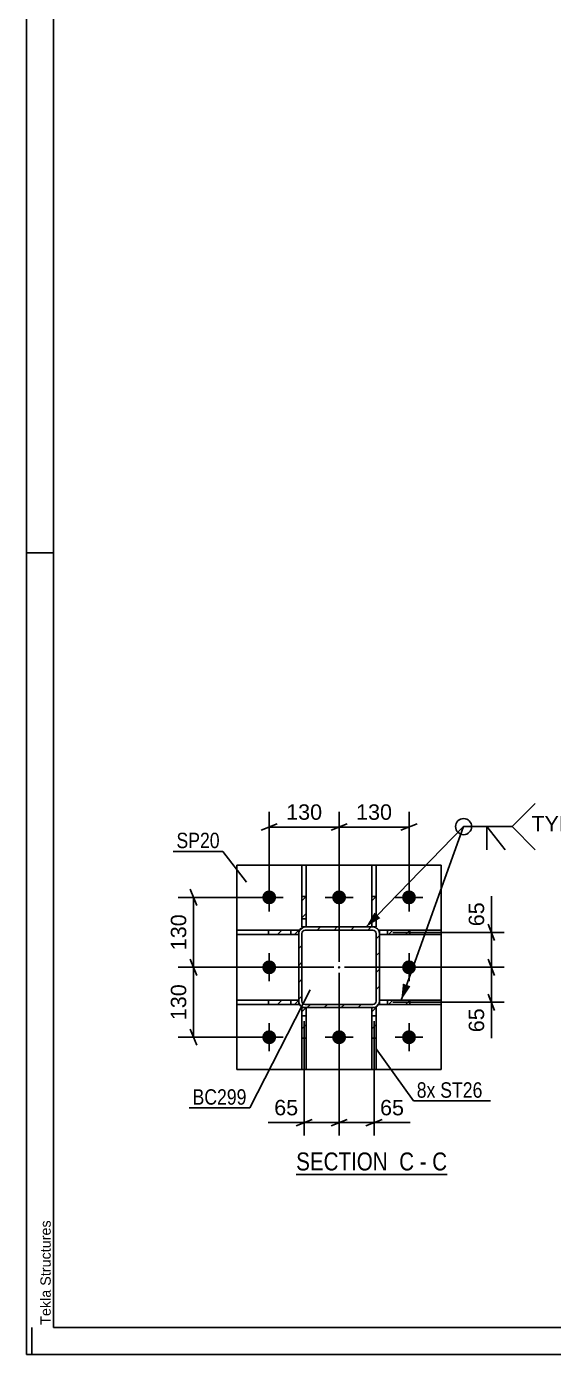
# Model space of a CAD drawing. Header units: millimetres. Extents: x -147 to 694, y -404 to 190.
# Drawn here: x -147.3 to -49.3, y -403.5 to -156.7 of the extents above; entities that cross this region are included whole.
import ezdxf

# ---------------------------------------------------------------- set-up
doc = ezdxf.new("R2010")
doc.units = ezdxf.units.MM
doc.linetypes.add('DXK_LINE_DOT2', pattern=[3.9198, 1.9599, -1.9599])
doc.linetypes.add('DXK_LINE_DOT3', pattern=[5.9187, 2.979, -0.9799, 0.9799, -0.9799])
doc.styles.add('Arial', font='ARIAL.TTF', dxfattribs={"height": 0.2})
doc.styles.add('Arial Narrow', font='ARIALN.TTF', dxfattribs={"height": 0.2})

# ---------------------------------------------------------------- blocks, each defined once
blk = doc.blocks.new('Unknown-318897192-1115')
at = {"color": 5, "linetype": 'Continuous'}
for p, q in [((-147.26, 190.49), (-147.26, -403.51)), ((-142.26, 185.49), (-142.26, -398.51)), ((-142.26, -254.51), (-147.26, -254.51)), ((-146.26, -403.51), (-146.26, -398.51)), ((-142.26, -398.51), (688.74, -398.51)), ((-147.26, -403.51), (693.74, -403.51))]:
    blk.add_line(p, q, dxfattribs=at)
at = {"color": 174, "linetype": 'Continuous', "style": 'Arial'}
blk.add_text('Tekla Structures', height=1.9102, rotation=90, dxfattribs=at).set_placement((-142.76, -398.01))
blk = doc.blocks.new('Unknown-318897192-16 - 6184')
at = {"color": 6, "linetype": 'Continuous'}
blk.add_line((-97.11, -370.06), (-69.04, -370.06), dxfattribs=at)
at = {"color": 0, "linetype": 'Continuous'}
blk.add_wipeout([(-79, -369.31), (-79, -365.81), (-97.11, -365.81), (-97.11, -369.31)], dxfattribs=at)
at = {"color": 7, "linetype": 'Continuous', "style": 'Arial Narrow'}
blk.add_text('SECTION ', height=3.34, dxfattribs=at).set_placement((-97.11, -369.31))
at = {"color": 0, "linetype": 'Continuous'}
blk.add_wipeout([(-75.18, -369.31), (-75.18, -365.81), (-77.95, -365.81), (-77.95, -369.31)], dxfattribs=at)
blk.add_wipeout([(-72.86, -369.31), (-72.86, -365.81), (-74.13, -365.81), (-74.13, -369.31)], dxfattribs=at)
at = {"color": 7, "linetype": 'Continuous', "style": 'Arial Narrow'}
blk.add_text('C', height=3.34, dxfattribs=at).set_placement((-77.95, -369.31))
at = {"color": 0, "linetype": 'Continuous'}
blk.add_wipeout([(-69.04, -369.31), (-69.04, -365.81), (-71.81, -365.81), (-71.81, -369.31)], dxfattribs=at)
at = {"color": 7, "linetype": 'Continuous', "style": 'Arial Narrow'}
for s, p in [('C', (-71.81, -369.31)), ('-', (-74.13, -369.31))]:
    blk.add_text(s, height=3.34, dxfattribs=at).set_placement(p)
blk = doc.blocks.new('Part-318897192-6352 - 6184')
at = {"color": 2, "linetype": 'Continuous'}
for p, q in [((-108.13, -312.55), (-108.13, -350.55)), ((-70.13, -312.55), (-108.13, -312.55)), ((-70.13, -350.55), (-70.13, -312.55)), ((-108.13, -350.55), (-70.13, -350.55))]:
    blk.add_line(p, q, dxfattribs=at)
blk = doc.blocks.new('Part-318897192-6280 - 6184')
at = {"linetype": 'Continuous'}
h = blk.add_hatch(dxfattribs=at)
h.set_pattern_fill('', scale=0.7, style=0, pattern_type=0)
h.set_pattern_definition([(45, (-95.232, -339.046), (-1.57154, 1.57154), [])])
h.paths.add_polyline_path([(-95.23, -344.7), (-95.23, -339.05), (-96.03, -339.05), (-96.03, -344.7)])
at = {"color": 7, "linetype": 'DXK_LINE_DOT2'}
for p, q in [((-96.03, -344.7), (-96.03, -339.05)), ((-96.03, -339.05), (-95.23, -339.05)), ((-96.03, -340.55), (-95.23, -340.55)), ((-95.23, -344.7), (-95.23, -339.05))]:
    blk.add_line(p, q, dxfattribs=at)
at = {"color": 2, "linetype": 'Continuous'}
for p, q in [((-96.03, -344.7), (-96.03, -339.05)), ((-96.03, -339.05), (-95.23, -339.05)), ((-95.23, -339.05), (-95.23, -344.7)), ((-96.03, -350.55), (-96.03, -344.7)), ((-95.23, -344.7), (-96.03, -344.7)), ((-95.23, -344.7), (-95.23, -350.55)), ((-95.23, -350.55), (-96.03, -350.55))]:
    blk.add_line(p, q, dxfattribs=at)
blk = doc.blocks.new('Part-318897192-6379 - 6184')
at = {"linetype": 'Continuous'}
h = blk.add_hatch(dxfattribs=at)
h.set_pattern_fill('', scale=0.7, style=0, pattern_type=0)
h.set_pattern_definition([(45, (-75.9787, -337.646), (-1.57154, 1.57154), [])])
h.paths.add_polyline_path([(-75.98, -338.45), (-75.98, -337.65), (-81.63, -337.65), (-81.63, -338.45)])
at = {"color": 7, "linetype": 'DXK_LINE_DOT2'}
for p, q in [((-75.98, -337.65), (-81.63, -337.65)), ((-81.63, -337.65), (-81.63, -338.45)), ((-80.13, -338.45), (-80.13, -337.65)), ((-75.98, -338.45), (-81.63, -338.45))]:
    blk.add_line(p, q, dxfattribs=at)
at = {"color": 2, "linetype": 'Continuous'}
for p, q in [((-75.98, -337.65), (-81.63, -337.65)), ((-81.63, -337.65), (-81.63, -338.45)), ((-70.13, -337.65), (-75.98, -337.65)), ((-75.98, -338.45), (-75.98, -337.65)), ((-70.13, -338.45), (-70.13, -337.65)), ((-81.63, -338.45), (-75.98, -338.45)), ((-70.13, -338.45), (-75.98, -338.45))]:
    blk.add_line(p, q, dxfattribs=at)
blk = doc.blocks.new('Part-318897192-6307 - 6184')
at = {"linetype": 'Continuous'}
h = blk.add_hatch(dxfattribs=at)
h.set_pattern_fill('', scale=0.7, style=0, pattern_type=0)
h.set_pattern_definition([(45, (-95.232, -318.3925), (-1.57154, 1.57154), [])])
h.paths.add_polyline_path([(-95.23, -324.05), (-95.23, -318.39), (-96.03, -318.39), (-96.03, -324.05)])
at = {"color": 2, "linetype": 'Continuous'}
for p, q in [((-96.03, -312.55), (-95.23, -312.55)), ((-96.03, -318.39), (-96.03, -312.55)), ((-95.23, -318.39), (-95.23, -312.55)), ((-96.03, -324.05), (-96.03, -318.39)), ((-95.23, -318.39), (-96.03, -318.39)), ((-95.23, -324.05), (-95.23, -318.39)), ((-96.03, -324.05), (-95.23, -324.05))]:
    blk.add_line(p, q, dxfattribs=at)
at = {"color": 7, "linetype": 'DXK_LINE_DOT2'}
for p, q in [((-96.03, -324.05), (-96.03, -318.39)), ((-95.23, -324.05), (-95.23, -318.39)), ((-96.03, -322.55), (-95.23, -322.55)), ((-96.03, -324.05), (-95.23, -324.05))]:
    blk.add_line(p, q, dxfattribs=at)
blk = doc.blocks.new('Part-318897192-6275 - 6184')
at = {"linetype": 'Continuous'}
h = blk.add_hatch(dxfattribs=at)
h.set_pattern_fill('', scale=0.7, style=0, pattern_type=0)
h.set_pattern_definition([(45, (-82.2326, -339.046), (-1.57154, 1.57154), [])])
h.paths.add_polyline_path([(-82.23, -344.7), (-82.23, -339.05), (-83.03, -339.05), (-83.03, -344.7)])
at = {"color": 7, "linetype": 'DXK_LINE_DOT2'}
for p, q in [((-83.03, -344.7), (-83.03, -339.05)), ((-83.03, -339.05), (-82.23, -339.05)), ((-83.03, -340.55), (-82.23, -340.55)), ((-82.23, -344.7), (-82.23, -339.05))]:
    blk.add_line(p, q, dxfattribs=at)
at = {"color": 2, "linetype": 'Continuous'}
for p, q in [((-83.03, -344.7), (-83.03, -339.05)), ((-83.03, -339.05), (-82.23, -339.05)), ((-82.23, -339.05), (-82.23, -344.7)), ((-83.03, -350.55), (-83.03, -344.7)), ((-82.23, -344.7), (-83.03, -344.7)), ((-82.23, -344.7), (-82.23, -350.55)), ((-82.23, -350.55), (-83.03, -350.55))]:
    blk.add_line(p, q, dxfattribs=at)
blk = doc.blocks.new('Part-318897192-6285 - 6184')
at = {"linetype": 'Continuous'}
h = blk.add_hatch(dxfattribs=at)
h.set_pattern_fill('', scale=0.7, style=0, pattern_type=0)
h.set_pattern_definition([(45, (-82.2326, -318.3925), (-1.57154, 1.57154), [])])
h.paths.add_polyline_path([(-82.23, -324.05), (-82.23, -318.39), (-83.03, -318.39), (-83.03, -324.05)])
at = {"color": 2, "linetype": 'Continuous'}
for p, q in [((-83.03, -312.55), (-82.23, -312.55)), ((-83.03, -318.39), (-83.03, -312.55)), ((-82.23, -318.39), (-82.23, -312.55)), ((-83.03, -324.05), (-83.03, -318.39)), ((-82.23, -318.39), (-83.03, -318.39)), ((-82.23, -324.05), (-82.23, -318.39)), ((-83.03, -324.05), (-82.23, -324.05))]:
    blk.add_line(p, q, dxfattribs=at)
at = {"color": 7, "linetype": 'DXK_LINE_DOT2'}
for p, q in [((-83.03, -324.05), (-83.03, -318.39)), ((-82.23, -324.05), (-82.23, -318.39)), ((-83.03, -322.55), (-82.23, -322.55)), ((-83.03, -324.05), (-82.23, -324.05))]:
    blk.add_line(p, q, dxfattribs=at)
blk = doc.blocks.new('Part-318897192-6384 - 6184')
at = {"linetype": 'Continuous'}
h = blk.add_hatch(dxfattribs=at)
h.set_pattern_fill('', scale=0.7, style=0, pattern_type=0)
h.set_pattern_definition([(45, (-96.6323, -324.646), (-1.57154, 1.57154), [])])
h.paths.add_polyline_path([(-96.63, -325.45), (-96.63, -324.65), (-102.29, -324.65), (-102.29, -325.45)])
at = {"color": 2, "linetype": 'Continuous'}
for p, q in [((-108.13, -324.65), (-102.29, -324.65)), ((-108.13, -325.45), (-108.13, -324.65)), ((-102.29, -325.45), (-108.13, -325.45)), ((-102.29, -324.65), (-96.63, -324.65)), ((-102.29, -325.45), (-102.29, -324.65)), ((-96.63, -325.45), (-102.29, -325.45)), ((-96.63, -324.65), (-96.63, -325.45))]:
    blk.add_line(p, q, dxfattribs=at)
at = {"color": 7, "linetype": 'DXK_LINE_DOT2'}
for p, q in [((-102.29, -324.65), (-96.63, -324.65)), ((-102.29, -325.45), (-96.63, -325.45)), ((-98.13, -325.45), (-98.13, -324.65)), ((-96.63, -324.65), (-96.63, -325.45))]:
    blk.add_line(p, q, dxfattribs=at)
blk = doc.blocks.new('Part-318897192-6389 - 6184')
at = {"linetype": 'Continuous'}
h = blk.add_hatch(dxfattribs=at)
h.set_pattern_fill('', scale=0.7, style=0, pattern_type=0)
h.set_pattern_definition([(45, (-96.6323, -337.646), (-1.57154, 1.57154), [])])
h.paths.add_polyline_path([(-96.63, -338.45), (-96.63, -337.65), (-102.29, -337.65), (-102.29, -338.45)])
at = {"color": 2, "linetype": 'Continuous'}
for p, q in [((-108.13, -337.65), (-102.29, -337.65)), ((-108.13, -338.45), (-108.13, -337.65)), ((-102.29, -337.65), (-96.63, -337.65)), ((-102.29, -338.45), (-102.29, -337.65)), ((-96.63, -337.65), (-96.63, -338.45)), ((-102.29, -338.45), (-108.13, -338.45)), ((-96.63, -338.45), (-102.29, -338.45))]:
    blk.add_line(p, q, dxfattribs=at)
at = {"color": 7, "linetype": 'DXK_LINE_DOT2'}
for p, q in [((-102.29, -337.65), (-96.63, -337.65)), ((-98.13, -338.45), (-98.13, -337.65)), ((-96.63, -337.65), (-96.63, -338.45)), ((-102.29, -338.45), (-96.63, -338.45))]:
    blk.add_line(p, q, dxfattribs=at)
blk = doc.blocks.new('Part-318897192-6399 - 6184')
at = {"linetype": 'Continuous'}
h = blk.add_hatch(dxfattribs=at)
h.set_pattern_fill('', scale=0.7, style=0, pattern_type=0)
h.set_pattern_definition([(45, (-75.9787, -324.646), (-1.57154, 1.57154), [])])
h.paths.add_polyline_path([(-75.98, -325.45), (-75.98, -324.65), (-81.63, -324.65), (-81.63, -325.45)])
at = {"color": 7, "linetype": 'DXK_LINE_DOT2'}
for p, q in [((-75.98, -324.65), (-81.63, -324.65)), ((-81.63, -324.65), (-81.63, -325.45)), ((-75.98, -325.45), (-81.63, -325.45)), ((-80.13, -325.45), (-80.13, -324.65))]:
    blk.add_line(p, q, dxfattribs=at)
at = {"color": 2, "linetype": 'Continuous'}
for p, q in [((-75.98, -324.65), (-81.63, -324.65)), ((-81.63, -324.65), (-81.63, -325.45)), ((-81.63, -325.45), (-75.98, -325.45)), ((-70.13, -324.65), (-75.98, -324.65)), ((-75.98, -325.45), (-75.98, -324.65)), ((-70.13, -325.45), (-75.98, -325.45)), ((-70.13, -325.45), (-70.13, -324.65))]:
    blk.add_line(p, q, dxfattribs=at)
blk = doc.blocks.new('Bolt-318897192-6412 - 6184')
at = {"linetype": 'Continuous'}
for points in [[(-100.83, -318.55, -1), (-103.43, -318.55, -1)], [(-87.83, -318.55, -1), (-90.43, -318.55, -1)], [(-74.83, -318.55, -1), (-77.43, -318.55, -1)], [(-100.83, -331.55, -1), (-103.43, -331.55, -1)], [(-74.83, -331.55, -1), (-77.43, -331.55, -1)], [(-100.83, -344.55, -1), (-103.43, -344.55, -1)], [(-87.83, -344.55, -1), (-90.43, -344.55, -1)], [(-74.83, -344.55, -1), (-77.43, -344.55, -1)]]:
    blk.add_hatch(color=1, dxfattribs=at).paths.add_polyline_path(points)
at = {"color": 1, "linetype": 'Continuous'}
for p, q in [((-102.13, -315.95), (-102.13, -321.15)), ((-89.13, -315.95), (-89.13, -321.15)), ((-76.13, -315.95), (-76.13, -321.15)), ((-99.53, -318.55), (-104.73, -318.55)), ((-86.53, -318.55), (-91.73, -318.55)), ((-73.53, -318.55), (-78.73, -318.55)), ((-102.13, -328.95), (-102.13, -334.15)), ((-76.13, -328.95), (-76.13, -334.15)), ((-99.53, -331.55), (-104.73, -331.55)), ((-73.53, -331.55), (-78.73, -331.55)), ((-102.13, -341.95), (-102.13, -347.15)), ((-89.13, -341.95), (-89.13, -347.15)), ((-76.13, -341.95), (-76.13, -347.15)), ((-99.53, -344.55), (-104.73, -344.55)), ((-86.53, -344.55), (-91.73, -344.55)), ((-73.53, -344.55), (-78.73, -344.55))]:
    blk.add_line(p, q, dxfattribs=at)
blk = doc.blocks.new('Part-318897192-6430 - 6184')
at = {"linetype": 'Continuous'}
h = blk.add_hatch(dxfattribs=at)
h.set_pattern_fill('', scale=0.7, style=0, pattern_type=0)
h.set_pattern_definition([(45, (-82.3735, -338.9546), (-1.57154, 1.57154), [])])
h.paths.add_polyline_path([(-82.83, -339.05), (-82.37, -338.95), (-81.98, -338.69), (-81.72, -338.31), (-81.63, -337.85), (-81.63, -325.25), (-81.72, -324.79), (-81.98, -324.4), (-82.37, -324.14), (-82.83, -324.05), (-95.43, -324.05), (-95.89, -324.14), (-96.28, -324.4), (-96.54, -324.79), (-96.63, -325.25), (-96.63, -337.85), (-96.54, -338.31), (-96.28, -338.69), (-95.89, -338.95), (-95.43, -339.05)])
h.paths.add_polyline_path([(-95.43, -338.45), (-95.66, -338.4), (-95.86, -338.27), (-95.99, -338.08), (-96.03, -337.85), (-96.03, -325.25), (-95.99, -325.02), (-95.86, -324.82), (-95.66, -324.69), (-95.43, -324.65), (-82.83, -324.65), (-82.6, -324.69), (-82.41, -324.82), (-82.28, -325.02), (-82.23, -325.25), (-82.23, -337.85), (-82.28, -338.08), (-82.41, -338.27), (-82.6, -338.4), (-82.83, -338.45)])
blk.add_hatch(color=246, dxfattribs=at).paths.add_polyline_path([(-89.13, -331.65, -1), (-89.13, -331.45, -1)])
at = {"color": 7, "linetype": 'DXK_LINE_DOT2'}
for p, q in [((-96.63, -325.25), (-96.54, -324.79)), ((-96.63, -337.85), (-96.63, -325.25)), ((-95.99, -325.02), (-96.03, -325.25)), ((-96.03, -337.85), (-96.03, -325.25)), ((-95.86, -324.82), (-95.99, -325.02)), ((-95.89, -324.14), (-95.43, -324.05)), ((-95.66, -324.69), (-95.86, -324.82)), ((-95.43, -324.65), (-95.66, -324.69)), ((-82.83, -324.05), (-95.43, -324.05)), ((-82.83, -324.65), (-95.43, -324.65)), ((-82.83, -324.05), (-82.37, -324.14)), ((-82.6, -324.69), (-82.83, -324.65)), ((-82.41, -324.82), (-82.6, -324.69)), ((-82.28, -325.02), (-82.41, -324.82)), ((-82.23, -325.25), (-82.28, -325.02)), ((-82.23, -337.85), (-82.23, -325.25)), ((-81.72, -324.79), (-81.63, -325.25)), ((-81.63, -337.85), (-81.63, -325.25)), ((-96.54, -338.31), (-96.63, -337.85)), ((-96.03, -337.85), (-95.99, -338.08)), ((-95.99, -338.08), (-95.86, -338.27)), ((-82.41, -338.27), (-82.28, -338.08)), ((-82.28, -338.08), (-82.23, -337.85)), ((-81.63, -337.85), (-81.72, -338.31)), ((-95.43, -339.05), (-95.89, -338.95)), ((-95.86, -338.27), (-95.66, -338.4)), ((-95.66, -338.4), (-95.43, -338.45)), ((-95.43, -338.45), (-82.83, -338.45)), ((-95.43, -339.05), (-82.83, -339.05)), ((-82.83, -338.45), (-82.6, -338.4)), ((-82.37, -338.95), (-82.83, -339.05)), ((-82.6, -338.4), (-82.41, -338.27))]:
    blk.add_line(p, q, dxfattribs=at)
at = {"color": 2, "linetype": 'Continuous'}
for p, q in [((-96.54, -324.79), (-96.63, -325.25)), ((-96.63, -337.85), (-96.63, -325.25)), ((-96.03, -325.25), (-95.99, -325.02)), ((-96.03, -337.85), (-96.03, -325.25)), ((-95.99, -325.02), (-95.86, -324.82)), ((-95.43, -324.05), (-95.89, -324.14)), ((-95.86, -324.82), (-95.66, -324.69)), ((-95.66, -324.69), (-95.43, -324.65)), ((-95.43, -324.05), (-82.83, -324.05)), ((-95.43, -324.65), (-82.83, -324.65)), ((-82.37, -324.14), (-82.83, -324.05)), ((-82.83, -324.65), (-82.6, -324.69)), ((-82.6, -324.69), (-82.41, -324.82)), ((-82.41, -324.82), (-82.28, -325.02)), ((-82.28, -325.02), (-82.23, -325.25)), ((-82.23, -337.85), (-82.23, -325.25)), ((-81.63, -325.25), (-81.72, -324.79)), ((-81.63, -337.85), (-81.63, -325.25)), ((-96.63, -337.85), (-96.54, -338.31)), ((-95.99, -338.08), (-96.03, -337.85)), ((-95.86, -338.27), (-95.99, -338.08)), ((-82.28, -338.08), (-82.41, -338.27)), ((-82.23, -337.85), (-82.28, -338.08)), ((-81.72, -338.31), (-81.63, -337.85)), ((-95.89, -338.95), (-95.43, -339.05)), ((-95.66, -338.4), (-95.86, -338.27)), ((-95.43, -338.45), (-95.66, -338.4)), ((-95.43, -338.45), (-82.83, -338.45)), ((-95.43, -339.05), (-82.83, -339.05)), ((-82.6, -338.4), (-82.83, -338.45)), ((-82.83, -339.05), (-82.37, -338.95)), ((-82.41, -338.27), (-82.6, -338.4))]:
    blk.add_line(p, q, dxfattribs=at)
at = {"color": 7, "linetype": 'DXK_LINE_DOT3'}
blk.add_line((-89.13, -331.55), (-89.13, -331.55), dxfattribs=at)
at = {"color": 246, "linetype": 'DXK_LINE_DOT2'}
blk.add_line((-89.13, -331.55), (-89.13, -331.55), dxfattribs=at)
at = {"color": 246, "linetype": 'Continuous'}
blk.add_circle((-89.13, -331.55), 0.1, dxfattribs=at)
at = {"color": 7, "linetype": 'DXK_LINE_DOT2'}
for centre, start, end in [((-95.43, -325.25), 112.5, 157.5), ((-82.83, -325.25), 22.5, 67.5), ((-95.43, -337.85), 202.5, 247.5), ((-82.83, -337.85), 292.5, 337.5)]:
    blk.add_arc(centre, 1.2, start, end, dxfattribs=at)
at = {"color": 2, "linetype": 'Continuous'}
for centre, start, end in [((-95.43, -325.25), 112.5, 157.5), ((-82.83, -325.25), 22.5, 67.5), ((-95.43, -337.85), 202.5, 247.5), ((-82.83, -337.85), 292.5, 337.5)]:
    blk.add_arc(centre, 1.2, start, end, dxfattribs=at)
blk = doc.blocks.new('StraightDimension-318897192-6541 - 6184')
at = {"color": 7, "linetype": 'Continuous'}
for p, q in [((-79.13, -325.05), (-58.41, -325.05)), ((-61.41, -323.55), (-60.21, -326.55)), ((-60.81, -331.55), (-60.81, -325.05)), ((-60.21, -333.05), (-61.41, -330.05)), ((-88.13, -331.55), (-58.41, -331.55))]:
    blk.add_line(p, q, dxfattribs=at)
at = {"color": 0}
blk.add_wipeout([(-61.56, -318.87), (-65.76, -318.87), (-65.76, -324.52), (-61.56, -324.52)], dxfattribs=at)
at = {"color": 7, "linetype": 'Continuous'}
blk.add_line((-60.81, -325.05), (-60.81, -318.35), dxfattribs=at)
blk.add_line((-60.81, -325.05), (-60.81, -318.35), dxfattribs=at)
at = {"color": 3, "style": 'Arial'}
blk.add_text('65', height=2.865, rotation=90.0002, dxfattribs=at).set_placement((-62.16, -323.92))
blk = doc.blocks.new('StraightDimension-318897192-6516 - 6184')
at = {"color": 7, "linetype": 'Continuous'}
for p, q in [((-115.61, -320.05), (-116.81, -317.05)), ((-103.13, -318.55), (-119.06, -318.55)), ((-116.21, -331.55), (-116.21, -318.55)), ((-116.81, -330.05), (-115.61, -333.05)), ((-90.13, -331.55), (-119.06, -331.55))]:
    blk.add_line(p, q, dxfattribs=at)
at = {"color": 0}
blk.add_wipeout([(-116.96, -321.11), (-121.16, -321.11), (-121.16, -328.98), (-116.96, -328.98)], dxfattribs=at)
at = {"color": 3, "style": 'Arial'}
blk.add_text('130', height=2.865, rotation=90.0002, dxfattribs=at).set_placement((-117.56, -328.38))
blk = doc.blocks.new('StraightDimension-318897192-6452 - 6184')
at = {"color": 7, "linetype": 'Continuous'}
for p, q in [((-102.13, -317.55), (-102.13, -302.63)), ((-89.13, -330.55), (-89.13, -302.63)), ((-100.63, -304.88), (-103.63, -306.08)), ((-102.13, -305.48), (-89.13, -305.48)), ((-90.63, -306.08), (-87.63, -304.88))]:
    blk.add_line(p, q, dxfattribs=at)
at = {"color": 0}
blk.add_wipeout([(-91.7, -304.73), (-91.7, -300.53), (-99.57, -300.53), (-99.57, -304.73)], dxfattribs=at)
at = {"color": 3, "style": 'Arial'}
blk.add_text('130', height=2.865, dxfattribs=at).set_placement((-98.97, -304.13))
blk = doc.blocks.new('StraightDimension-318897192-6466 - 6184')
at = {"color": 7, "linetype": 'Continuous'}
for p, q in [((-89.13, -330.55), (-89.13, -302.63)), ((-76.13, -317.55), (-76.13, -302.63)), ((-87.63, -304.88), (-90.63, -306.08)), ((-89.13, -305.48), (-76.13, -305.48)), ((-77.63, -306.08), (-74.63, -304.88))]:
    blk.add_line(p, q, dxfattribs=at)
at = {"color": 0}
blk.add_wipeout([(-78.7, -304.73), (-78.7, -300.53), (-86.57, -300.53), (-86.57, -304.73)], dxfattribs=at)
at = {"color": 3, "style": 'Arial'}
blk.add_text('130', height=2.865, dxfattribs=at).set_placement((-85.97, -304.13))
blk = doc.blocks.new('StraightDimension-318897192-6481 - 6184')
at = {"color": 7, "linetype": 'Continuous'}
for p, q in [((-89.13, -332.55), (-89.13, -362.81)), ((-82.63, -341.55), (-82.63, -362.81)), ((-90.63, -361.01), (-87.63, -359.81)), ((-81.13, -359.81), (-84.13, -361.01)), ((-89.13, -360.41), (-82.63, -360.41))]:
    blk.add_line(p, q, dxfattribs=at)
at = {"color": 0}
blk.add_wipeout([(-76.46, -359.66), (-76.46, -355.46), (-82.11, -355.46), (-82.11, -359.66)], dxfattribs=at)
at = {"color": 7, "linetype": 'Continuous'}
blk.add_line((-82.63, -360.41), (-75.94, -360.41), dxfattribs=at)
blk.add_line((-82.63, -360.41), (-75.94, -360.41), dxfattribs=at)
at = {"color": 3, "style": 'Arial'}
blk.add_text('65', height=2.865, dxfattribs=at).set_placement((-81.51, -359.06))
blk = doc.blocks.new('StraightDimension-318897192-6491 - 6184')
at = {"color": 7, "linetype": 'Continuous'}
for p, q in [((-89.13, -332.55), (-89.13, -362.81)), ((-95.63, -341.55), (-95.63, -362.81)), ((-97.13, -361.01), (-94.13, -359.81)), ((-87.63, -359.81), (-90.63, -361.01)), ((-95.63, -360.41), (-89.13, -360.41))]:
    blk.add_line(p, q, dxfattribs=at)
at = {"color": 0}
blk.add_wipeout([(-96.16, -359.66), (-96.16, -355.46), (-101.8, -355.46), (-101.8, -359.66)], dxfattribs=at)
at = {"color": 7, "linetype": 'Continuous'}
blk.add_line((-95.63, -360.41), (-102.33, -360.41), dxfattribs=at)
blk.add_line((-95.63, -360.41), (-102.33, -360.41), dxfattribs=at)
at = {"color": 3, "style": 'Arial'}
blk.add_text('65', height=2.865, dxfattribs=at).set_placement((-101.2, -359.06))
blk = doc.blocks.new('StraightDimension-318897192-6502 - 6184')
at = {"color": 7, "linetype": 'Continuous'}
for p, q in [((-115.61, -333.05), (-116.81, -330.05)), ((-90.13, -331.55), (-119.06, -331.55)), ((-116.21, -344.55), (-116.21, -331.55)), ((-116.81, -343.05), (-115.61, -346.05)), ((-103.13, -344.55), (-119.06, -344.55))]:
    blk.add_line(p, q, dxfattribs=at)
at = {"color": 0}
blk.add_wipeout([(-116.96, -334.11), (-121.16, -334.11), (-121.16, -341.98), (-116.96, -341.98)], dxfattribs=at)
at = {"color": 3, "style": 'Arial'}
blk.add_text('130', height=2.865, rotation=90.0002, dxfattribs=at).set_placement((-117.56, -341.38))
blk = doc.blocks.new('StraightDimension-318897192-6531 - 6184')
at = {"color": 7, "linetype": 'Continuous'}
for p, q in [((-61.41, -330.05), (-60.21, -333.05)), ((-88.13, -331.55), (-58.41, -331.55)), ((-60.81, -338.05), (-60.81, -331.55)), ((-79.13, -338.05), (-58.41, -338.05)), ((-60.21, -339.55), (-61.41, -336.55))]:
    blk.add_line(p, q, dxfattribs=at)
at = {"color": 0}
blk.add_wipeout([(-61.56, -338.57), (-65.76, -338.57), (-65.76, -344.22), (-61.56, -344.22)], dxfattribs=at)
at = {"color": 7, "linetype": 'Continuous'}
blk.add_line((-60.81, -338.05), (-60.81, -344.74), dxfattribs=at)
blk.add_line((-60.81, -338.05), (-60.81, -344.74), dxfattribs=at)
at = {"color": 3, "style": 'Arial'}
blk.add_text('65', height=2.865, rotation=90.0002, dxfattribs=at).set_placement((-62.16, -343.62))
blk = doc.blocks.new('WeldMark-318897192-6551 - 6184')
at = {"linetype": 'Continuous'}
for points in [[(-81.48, -322.42), (-84.11, -324.05), (-82.55, -321.37)], [(-75.86, -335.08), (-77.58, -337.65), (-77.27, -334.57)]]:
    blk.add_hatch(color=30, dxfattribs=at).paths.add_polyline_path(points)
at = {"color": 30, "linetype": 'Continuous'}
for p, q in [((-84.11, -324.05), (-65.97, -305.4)), ((-77.58, -337.65), (-65.97, -305.4)), ((-65.97, -305.4), (-56.97, -305.4))]:
    blk.add_line(p, q, dxfattribs=at)
at = {"color": 3, "linetype": 'Continuous'}
for q in [(-58.25, -309.69), (-61.68, -309.69)]:
    blk.add_line((-61.68, -305.4), q, dxfattribs=at)
for start, end in [(90, 270), (270, 90)]:
    blk.add_arc((-65.97, -305.4), 1.5, start, end, dxfattribs=at)
at = {"color": 0, "linetype": 'Continuous'}
blk.add_wipeout([(-45.59, -306.3), (-45.59, -303.3), (-53.37, -303.3), (-53.37, -306.3)], dxfattribs=at)
blk.add_wipeout([(-45.59, -306.3), (-45.59, -303.3), (-53.37, -303.3), (-53.37, -306.3)], dxfattribs=at)
at = {"color": 3, "linetype": 'Continuous'}
for q in [(-52.68, -301.11), (-52.68, -309.69)]:
    blk.add_line((-56.97, -305.4), q, dxfattribs=at)
at = {"color": 3, "linetype": 'Continuous', "style": 'Arial'}
blk.add_text('TYP', height=2.865, dxfattribs=at).set_placement((-53.37, -306.3))
blk = doc.blocks.new('Mark-318897192-6348 - 6184')
at = {"color": 0}
blk.add_wipeout([(-111.34, -309.4), (-111.34, -306.4), (-119.38, -306.4), (-119.38, -309.4)], dxfattribs=at)
blk.add_wipeout([(-111.34, -309.4), (-111.34, -306.4), (-119.38, -306.4), (-119.38, -309.4)], dxfattribs=at)
at = {"color": 30, "linetype": 'Continuous'}
for p in [(-119.98, -310), (-106.35, -315.75)]:
    blk.add_line(p, (-110.74, -310), dxfattribs=at)
at = {"color": 3, "style": 'Arial Narrow'}
blk.add_text('SP20', height=2.863, dxfattribs=at).set_placement((-119.38, -309.4))
blk = doc.blocks.new('Mark-318897192-6426 - 6184')
at = {"color": 0}
blk.add_wipeout([(-106.34, -357.08), (-106.34, -354.08), (-116.39, -354.08), (-116.39, -357.08)], dxfattribs=at)
blk.add_wipeout([(-106.34, -357.08), (-106.34, -354.08), (-116.39, -354.08), (-116.39, -357.08)], dxfattribs=at)
at = {"color": 30, "linetype": 'Continuous'}
for p in [(-94.5, -335.73), (-116.99, -357.68)]:
    blk.add_line(p, (-105.74, -357.68), dxfattribs=at)
at = {"color": 3, "style": 'Arial Narrow'}
blk.add_text('BC299', height=2.863, dxfattribs=at).set_placement((-116.39, -357.08))
blk = doc.blocks.new('MarkSet-318897192-6600 - 6184')
at = {"color": 0}
blk.add_wipeout([(-71.22, -355.79), (-71.22, -352.79), (-74.69, -352.79), (-74.69, -355.79)], dxfattribs=at)
blk.add_wipeout([(-71.22, -355.79), (-71.22, -352.79), (-74.69, -352.79), (-74.69, -355.79)], dxfattribs=at)
at = {"color": 30, "linetype": 'Continuous'}
blk.add_line((-82.23, -346.73), (-75.29, -356.39), dxfattribs=at)
at = {"color": 0}
blk.add_wipeout([(-62.47, -355.79), (-62.47, -352.79), (-70.32, -352.79), (-70.32, -355.79)], dxfattribs=at)
blk.add_wipeout([(-62.47, -355.79), (-62.47, -352.79), (-70.32, -352.79), (-70.32, -355.79)], dxfattribs=at)
at = {"color": 30, "linetype": 'Continuous'}
blk.add_line((-75.29, -356.39), (-60.97, -356.39), dxfattribs=at)
at = {"color": 3, "style": 'Arial Narrow'}
for s, p in [('8x', (-74.69, -355.79)), ('ST26', (-70.32, -355.79))]:
    blk.add_text(s, height=2.863, dxfattribs=at).set_placement(p)

msp = doc.modelspace()

# ---------------------------------------------------------------- block references
for name in ['Unknown-318897192-1115', 'Part-318897192-6352 - 6184', 'Part-318897192-6307 - 6184', 'Part-318897192-6285 - 6184', 'Bolt-318897192-6412 - 6184', 'Part-318897192-6384 - 6184', 'Part-318897192-6430 - 6184', 'Part-318897192-6399 - 6184', 'Part-318897192-6389 - 6184', 'Part-318897192-6379 - 6184', 'Part-318897192-6280 - 6184', 'Part-318897192-6275 - 6184']:
    msp.add_blockref(name, (0, 0))

# ---------------------------------------------------------------- next in the draw order: block references
for name in ['Mark-318897192-6348 - 6184', 'StraightDimension-318897192-6516 - 6184', 'StraightDimension-318897192-6541 - 6184', 'Unknown-318897192-16 - 6184']:
    msp.add_blockref(name, (0, 0))

# ---------------------------------------------------------------- next in the draw order: block references
for name in ['StraightDimension-318897192-6452 - 6184', 'StraightDimension-318897192-6481 - 6184']:
    msp.add_blockref(name, (0, 0))

# ---------------------------------------------------------------- next in the draw order: block references
for name in ['StraightDimension-318897192-6466 - 6184', 'StraightDimension-318897192-6491 - 6184', 'MarkSet-318897192-6600 - 6184']:
    msp.add_blockref(name, (0, 0))

# ---------------------------------------------------------------- next in the draw order: block references
for name in ['StraightDimension-318897192-6502 - 6184', 'StraightDimension-318897192-6531 - 6184']:
    msp.add_blockref(name, (0, 0))

# ---------------------------------------------------------------- next in the draw order: block references
for name in ['WeldMark-318897192-6551 - 6184', 'Mark-318897192-6426 - 6184']:
    msp.add_blockref(name, (0, 0))

doc.saveas('drawing.dxf')
